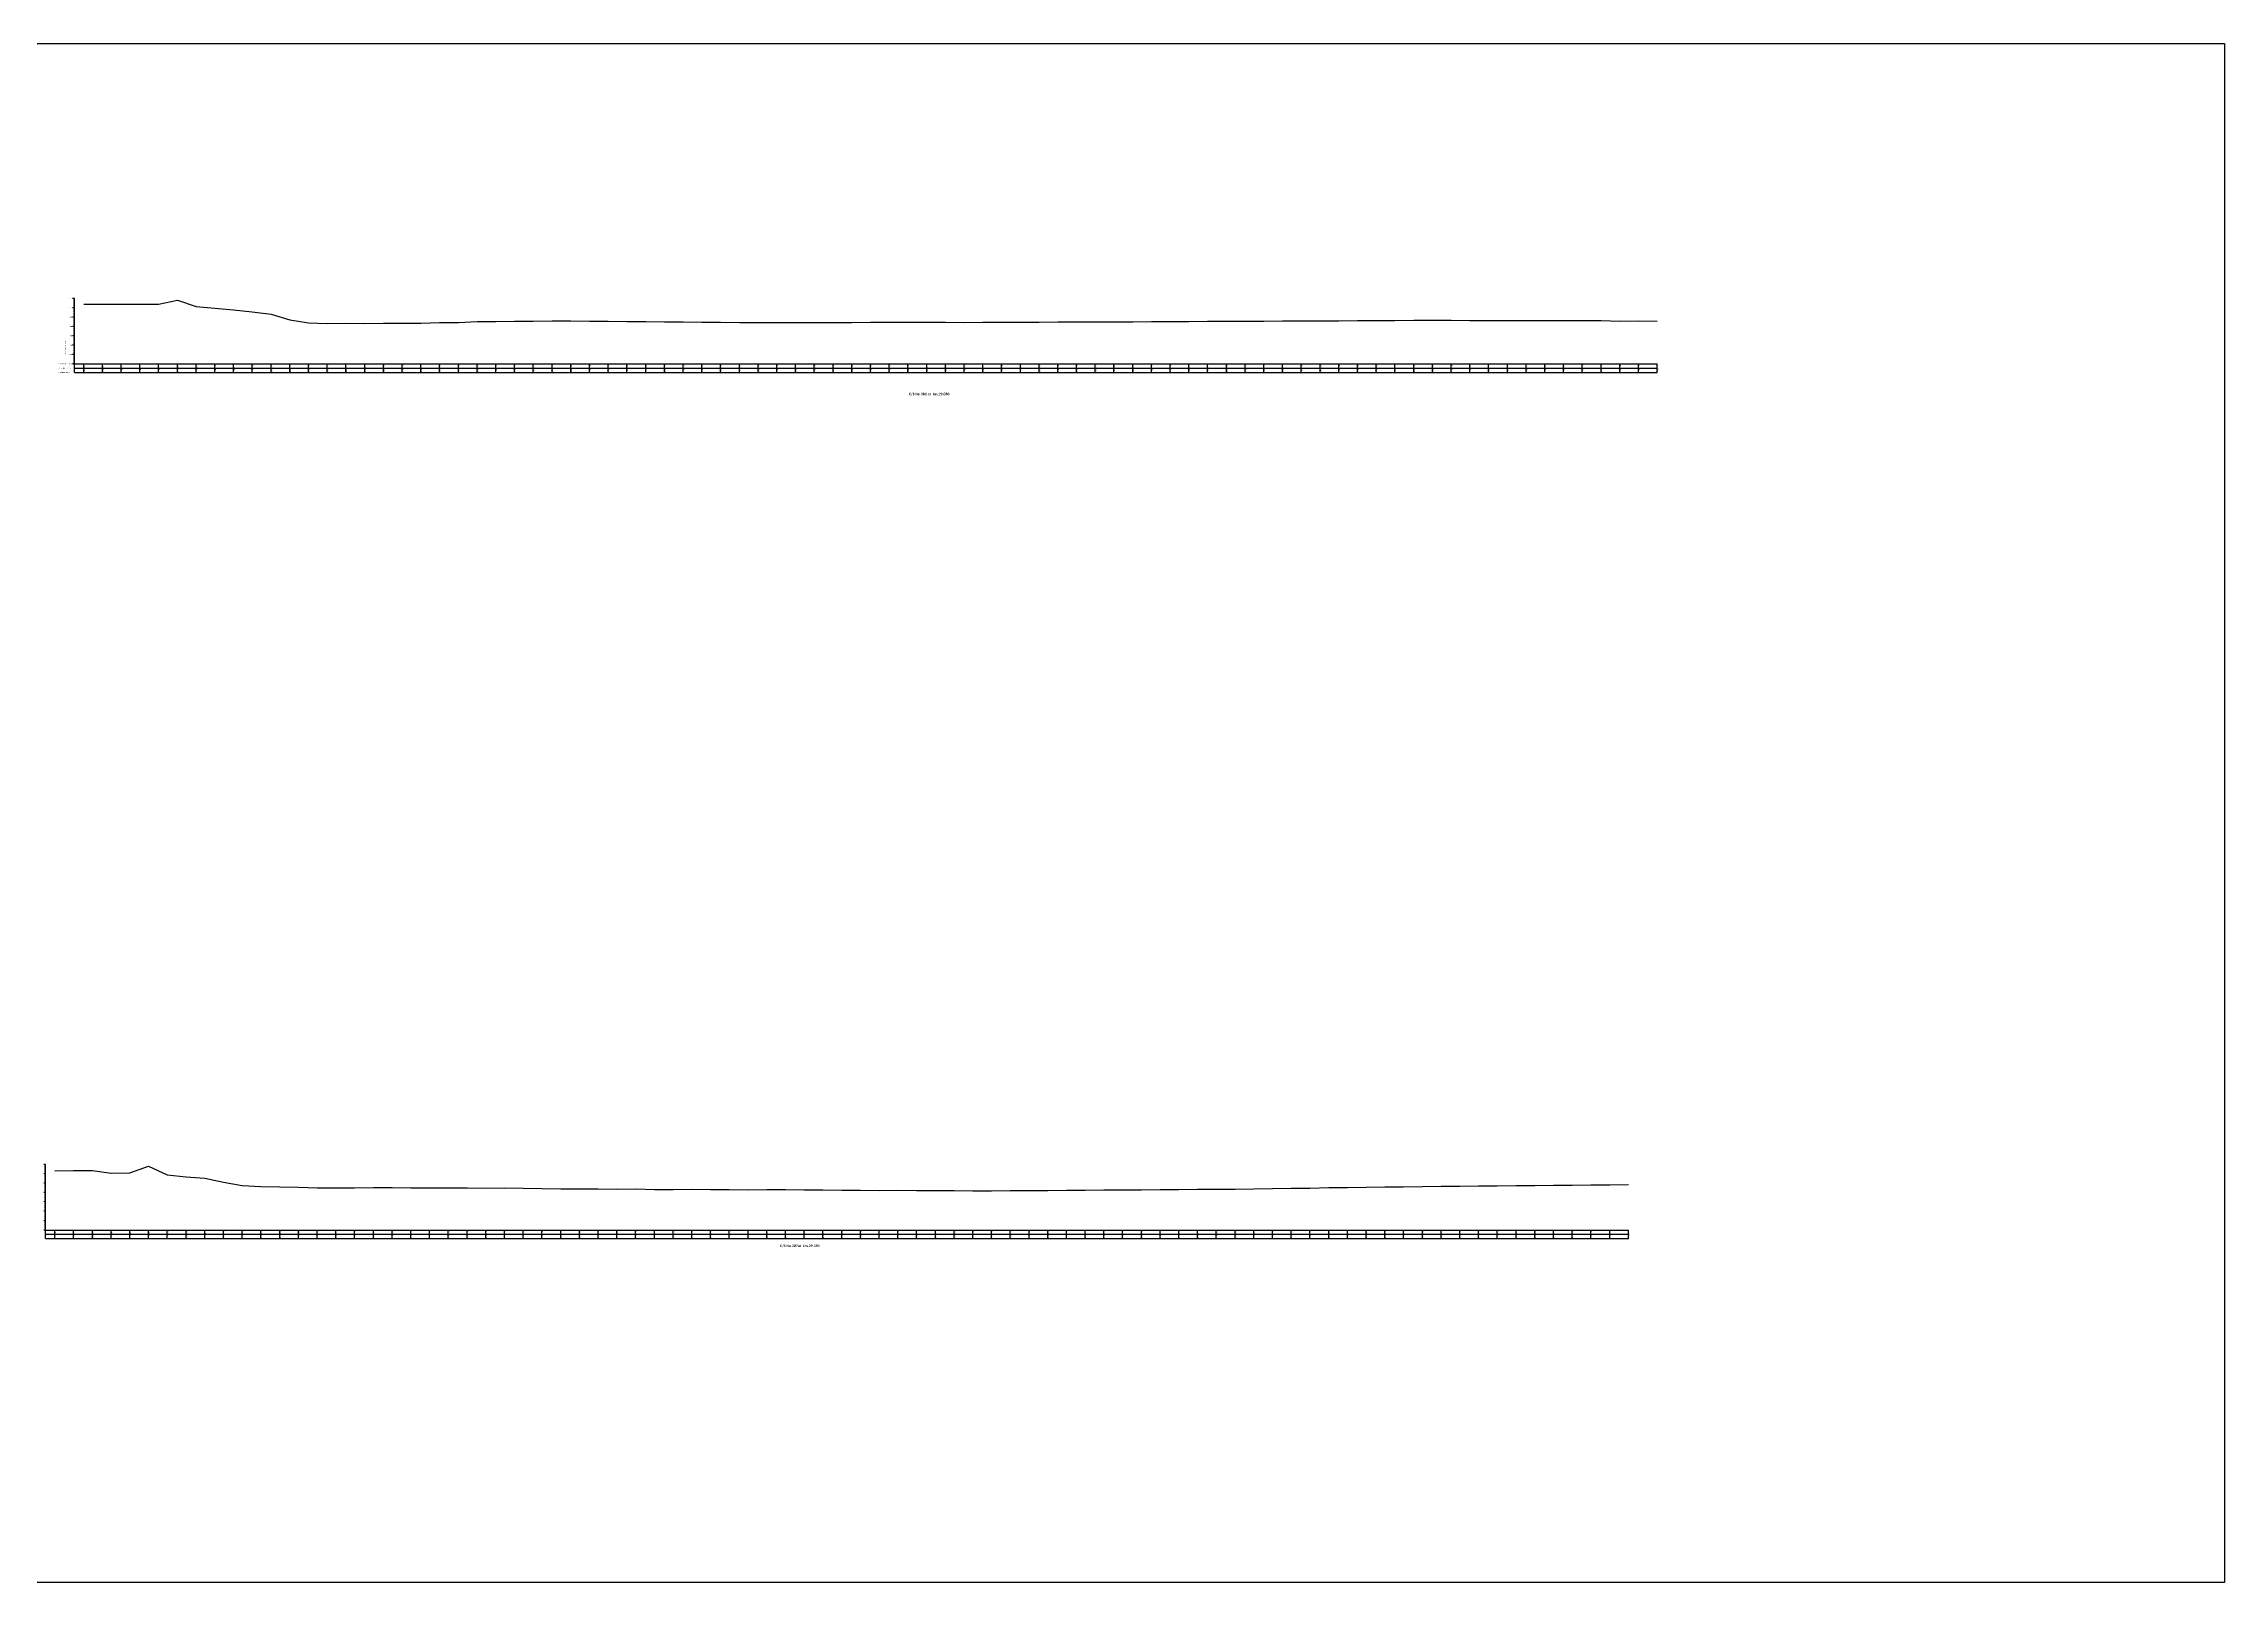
# Model space of a CAD drawing. Header units: metres. Extents: x -148477 to 168932, y -55673 to -2736.
# Drawn here: x 50487 to 51651, y -25510 to -24688 of the extents above; entities that cross this region are included whole.
import ezdxf

# ---------------------------------------------------------------- set-up
doc = ezdxf.new("R2010")
doc.units = ezdxf.units.M
doc.styles.add('liza', font='times.ttf', dxfattribs={"height": 2})
doc.styles.get("Standard").update_dxf_attribs({"font": 'times.ttf'})

msp = doc.modelspace()

# ---------------------------------------------------------------- linework, layer by layer
at = {"color": 6, "linetype": 'Continuous', "lineweight": -3, "ltscale": 0.5}
for p, q in [((50503.3374, -24824.5667), (50502.3374, -24824.5667)), ((50503.3374, -24829.5667), (50502.3374, -24829.5667)), ((50503.3374, -24825.5667), (50502.8374, -24825.5667)), ((50503.3374, -24826.5667), (50502.8374, -24826.5667)), ((50503.3374, -24827.5667), (50502.8374, -24827.5667)), ((50503.3374, -24828.5667), (50502.8374, -24828.5667)), ((50503.3374, -24830.5667), (50502.8374, -24830.5667)), ((50503.3374, -24831.5667), (50502.8374, -24831.5667)), ((50503.3374, -24864.0667), (50503.3374, -24824.5667)), ((50503.3374, -24834.5667), (50502.3374, -24834.5667)), ((50503.3374, -24839.5667), (50502.3374, -24839.5667)), ((50503.3374, -24832.5667), (50502.8374, -24832.5667)), ((50503.3374, -24833.5667), (50502.8374, -24833.5667)), ((50503.3374, -24835.5667), (50502.8374, -24835.5667)), ((50503.3374, -24836.5667), (50502.8374, -24836.5667)), ((50503.3374, -24837.5667), (50502.8374, -24837.5667)), ((50503.3374, -24838.5667), (50502.8374, -24838.5667)), ((50503.3374, -24840.5667), (50502.8374, -24840.5667)), ((50503.3374, -24841.5667), (50502.8374, -24841.5667)), ((50503.3374, -24842.5667), (50502.8374, -24842.5667)), ((50503.3374, -24843.5667), (50502.8374, -24843.5667)), ((50503.3374, -24844.5667), (50502.3374, -24844.5667)), ((50503.3374, -24849.5667), (50502.3374, -24849.5667)), ((50503.3374, -24854.5667), (50502.3374, -24854.5667)), ((50503.3374, -24845.5667), (50502.8374, -24845.5667)), ((50503.3374, -24846.5667), (50502.8374, -24846.5667)), ((50503.3374, -24847.5667), (50502.8374, -24847.5667)), ((50503.3374, -24848.5667), (50502.8374, -24848.5667)), ((50503.3374, -24850.5667), (50502.8374, -24850.5667)), ((50503.3374, -24851.5667), (50502.8374, -24851.5667)), ((50503.3374, -24852.5667), (50502.8374, -24852.5667)), ((50503.3374, -24853.5667), (50502.8374, -24853.5667)), ((50503.3374, -24859.5667), (50502.3374, -24859.5667)), ((50503.3374, -24855.5667), (50502.8374, -24855.5667)), ((50503.3374, -24856.5667), (50502.8374, -24856.5667)), ((50503.3374, -24857.5667), (50502.8374, -24857.5667)), ((50503.3374, -24858.5667), (50502.8374, -24858.5667)), ((50503.3374, -24859.5667), (51348.3374, -24859.5667)), ((50503.3374, -24861.8167), (51348.3374, -24861.8167)), ((50503.3374, -24864.0667), (51348.3374, -24864.0667)), ((50508.3374, -24864.0667), (50508.3374, -24859.5667)), ((50518.3374, -24864.0667), (50518.3374, -24859.5667)), ((50528.3374, -24864.0667), (50528.3374, -24859.5667)), ((50538.3374, -24864.0667), (50538.3374, -24859.5667)), ((50548.3374, -24864.0667), (50548.3374, -24859.5667)), ((50558.3374, -24864.0667), (50558.3374, -24859.5667)), ((50568.3374, -24864.0667), (50568.3374, -24859.5667)), ((50578.3374, -24864.0667), (50578.3374, -24859.5667)), ((50588.3374, -24864.0667), (50588.3374, -24859.5667)), ((50598.3374, -24864.0667), (50598.3374, -24859.5667)), ((50608.3374, -24864.0667), (50608.3374, -24859.5667)), ((50618.3374, -24864.0667), (50618.3374, -24859.5667)), ((50628.3374, -24864.0667), (50628.3374, -24859.5667)), ((50638.3374, -24864.0667), (50638.3374, -24859.5667)), ((50648.3374, -24864.0667), (50648.3374, -24859.5667)), ((50658.3374, -24864.0667), (50658.3374, -24859.5667)), ((50668.3374, -24864.0667), (50668.3374, -24859.5667)), ((50678.3374, -24864.0667), (50678.3374, -24859.5667)), ((50688.3374, -24864.0667), (50688.3374, -24859.5667)), ((50698.3374, -24864.0667), (50698.3374, -24859.5667)), ((50708.3374, -24864.0667), (50708.3374, -24859.5667)), ((50718.3374, -24864.0667), (50718.3374, -24859.5667)), ((50728.3374, -24864.0667), (50728.3374, -24859.5667)), ((50738.3374, -24864.0667), (50738.3374, -24859.5667)), ((50748.3374, -24864.0667), (50748.3374, -24859.5667)), ((50758.3374, -24864.0667), (50758.3374, -24859.5667)), ((50768.3374, -24864.0667), (50768.3374, -24859.5667)), ((50778.3374, -24864.0667), (50778.3374, -24859.5667)), ((50788.3374, -24864.0667), (50788.3374, -24859.5667)), ((50798.3374, -24864.0667), (50798.3374, -24859.5667)), ((50808.3374, -24864.0667), (50808.3374, -24859.5667)), ((50818.3374, -24864.0667), (50818.3374, -24859.5667)), ((50828.3374, -24864.0667), (50828.3374, -24859.5667)), ((50838.3374, -24864.0667), (50838.3374, -24859.5667)), ((50848.3374, -24864.0667), (50848.3374, -24859.5667)), ((50858.3374, -24864.0667), (50858.3374, -24859.5667)), ((50868.3374, -24864.0667), (50868.3374, -24859.5667)), ((50878.3374, -24864.0667), (50878.3374, -24859.5667)), ((50888.3374, -24864.0667), (50888.3374, -24859.5667)), ((50898.3374, -24864.0667), (50898.3374, -24859.5667)), ((50908.3374, -24864.0667), (50908.3374, -24859.5667)), ((50918.3374, -24864.0667), (50918.3374, -24859.5667)), ((50928.3374, -24864.0667), (50928.3374, -24859.5667)), ((50938.3374, -24864.0667), (50938.3374, -24859.5667)), ((50948.3374, -24864.0667), (50948.3374, -24859.5667)), ((50958.3374, -24864.0667), (50958.3374, -24859.5667)), ((50968.3374, -24864.0667), (50968.3374, -24859.5667)), ((50978.3374, -24864.0667), (50978.3374, -24859.5667)), ((50988.3374, -24864.0667), (50988.3374, -24859.5667)), ((50998.3374, -24864.0667), (50998.3374, -24859.5667)), ((51008.3374, -24864.0667), (51008.3374, -24859.5667)), ((51018.3374, -24864.0667), (51018.3374, -24859.5667)), ((51028.3374, -24864.0667), (51028.3374, -24859.5667)), ((51038.3374, -24864.0667), (51038.3374, -24859.5667)), ((51048.3374, -24864.0667), (51048.3374, -24859.5667)), ((51058.3374, -24864.0667), (51058.3374, -24859.5667)), ((51068.3374, -24864.0667), (51068.3374, -24859.5667)), ((51078.3374, -24864.0667), (51078.3374, -24859.5667)), ((51088.3374, -24864.0667), (51088.3374, -24859.5667)), ((51098.3374, -24864.0667), (51098.3374, -24859.5667)), ((51108.3374, -24864.0667), (51108.3374, -24859.5667)), ((51118.3374, -24864.0667), (51118.3374, -24859.5667)), ((51128.3374, -24864.0667), (51128.3374, -24859.5667)), ((51138.3374, -24864.0667), (51138.3374, -24859.5667)), ((51148.3374, -24864.0667), (51148.3374, -24859.5667)), ((51158.3374, -24864.0667), (51158.3374, -24859.5667)), ((51168.3374, -24864.0667), (51168.3374, -24859.5667)), ((51178.3374, -24864.0667), (51178.3374, -24859.5667)), ((51188.3374, -24864.0667), (51188.3374, -24859.5667)), ((51198.3374, -24864.0667), (51198.3374, -24859.5667)), ((51208.3374, -24864.0667), (51208.3374, -24859.5667)), ((51218.3374, -24864.0667), (51218.3374, -24859.5667)), ((51228.3374, -24864.0667), (51228.3374, -24859.5667)), ((51238.3374, -24864.0667), (51238.3374, -24859.5667)), ((51248.3374, -24864.0667), (51248.3374, -24859.5667)), ((51258.3374, -24864.0667), (51258.3374, -24859.5667)), ((51268.3374, -24864.0667), (51268.3374, -24859.5667)), ((51278.3374, -24864.0667), (51278.3374, -24859.5667)), ((51288.3374, -24864.0667), (51288.3374, -24859.5667)), ((51298.3374, -24864.0667), (51298.3374, -24859.5667)), ((51308.3374, -24864.0667), (51308.3374, -24859.5667)), ((51318.3374, -24864.0667), (51318.3374, -24859.5667)), ((51328.3374, -24864.0667), (51328.3374, -24859.5667)), ((51338.3374, -24864.0667), (51338.3374, -24859.5667)), ((51348.3374, -24864.0667), (51348.3374, -24859.5667)), ((50487.9641, -25287.1558), (50486.9641, -25287.1558)), ((50487.9641, -25292.1558), (50486.9641, -25292.1558)), ((50487.9641, -25297.1558), (50486.9641, -25297.1558)), ((50487.9641, -25288.1558), (50487.4641, -25288.1558)), ((50487.9641, -25289.1558), (50487.4641, -25289.1558)), ((50487.9641, -25290.1558), (50487.4641, -25290.1558)), ((50487.9641, -25291.1558), (50487.4641, -25291.1558)), ((50487.9641, -25293.1558), (50487.4641, -25293.1558)), ((50487.9641, -25294.1558), (50487.4641, -25294.1558)), ((50487.9641, -25295.1558), (50487.4641, -25295.1558)), ((50487.9641, -25296.1558), (50487.4641, -25296.1558)), ((50487.9641, -25326.6558), (50487.9641, -25287.1558)), ((50487.9641, -25302.1558), (50486.9641, -25302.1558)), ((50487.9641, -25307.1558), (50486.9641, -25307.1558)), ((50487.9641, -25298.1558), (50487.4641, -25298.1558)), ((50487.9641, -25299.1558), (50487.4641, -25299.1558)), ((50487.9641, -25300.1558), (50487.4641, -25300.1558)), ((50487.9641, -25301.1558), (50487.4641, -25301.1558)), ((50487.9641, -25303.1558), (50487.4641, -25303.1558)), ((50487.9641, -25304.1558), (50487.4641, -25304.1558)), ((50487.9641, -25305.1558), (50487.4641, -25305.1558)), ((50487.9641, -25306.1558), (50487.4641, -25306.1558)), ((50487.9641, -25308.1558), (50487.4641, -25308.1558)), ((50487.9641, -25309.1558), (50487.4641, -25309.1558)), ((50487.9641, -25312.1558), (50486.9641, -25312.1558)), ((50487.9641, -25317.1558), (50486.9641, -25317.1558)), ((50487.9641, -25310.1558), (50487.4641, -25310.1558)), ((50487.9641, -25311.1558), (50487.4641, -25311.1558)), ((50487.9641, -25313.1558), (50487.4641, -25313.1558)), ((50487.9641, -25314.1558), (50487.4641, -25314.1558)), ((50487.9641, -25315.1558), (50487.4641, -25315.1558)), ((50487.9641, -25316.1558), (50487.4641, -25316.1558)), ((50487.9641, -25318.1558), (50487.4641, -25318.1558)), ((50487.9641, -25319.1558), (50487.4641, -25319.1558)), ((50487.9641, -25320.1558), (50487.4641, -25320.1558)), ((50487.9641, -25322.1558), (50486.9641, -25322.1558)), ((50487.9641, -25321.1558), (50487.4641, -25321.1558)), ((50487.9641, -25322.1558), (51332.9641, -25322.1558)), ((50487.9641, -25324.4058), (51332.9641, -25324.4058)), ((50487.9641, -25326.6558), (51332.9641, -25326.6558)), ((50492.9641, -25326.6558), (50492.9641, -25322.1558)), ((50502.9641, -25326.6558), (50502.9641, -25322.1558)), ((50512.9641, -25326.6558), (50512.9641, -25322.1558)), ((50522.9641, -25326.6558), (50522.9641, -25322.1558)), ((50532.9641, -25326.6558), (50532.9641, -25322.1558)), ((50542.9641, -25326.6558), (50542.9641, -25322.1558)), ((50552.9641, -25326.6558), (50552.9641, -25322.1558)), ((50562.9641, -25326.6558), (50562.9641, -25322.1558)), ((50572.9641, -25326.6558), (50572.9641, -25322.1558)), ((50582.9641, -25326.6558), (50582.9641, -25322.1558)), ((50592.9641, -25326.6558), (50592.9641, -25322.1558)), ((50602.9641, -25326.6558), (50602.9641, -25322.1558)), ((50612.9641, -25326.6558), (50612.9641, -25322.1558)), ((50622.9641, -25326.6558), (50622.9641, -25322.1558)), ((50632.9641, -25326.6558), (50632.9641, -25322.1558)), ((50642.9641, -25326.6558), (50642.9641, -25322.1558)), ((50652.9641, -25326.6558), (50652.9641, -25322.1558)), ((50662.9641, -25326.6558), (50662.9641, -25322.1558)), ((50672.9641, -25326.6558), (50672.9641, -25322.1558)), ((50682.9641, -25326.6558), (50682.9641, -25322.1558)), ((50692.9641, -25326.6558), (50692.9641, -25322.1558)), ((50702.9641, -25326.6558), (50702.9641, -25322.1558)), ((50712.9641, -25326.6558), (50712.9641, -25322.1558)), ((50722.9641, -25326.6558), (50722.9641, -25322.1558)), ((50732.9641, -25326.6558), (50732.9641, -25322.1558)), ((50742.9641, -25326.6558), (50742.9641, -25322.1558)), ((50752.9641, -25326.6558), (50752.9641, -25322.1558)), ((50762.9641, -25326.6558), (50762.9641, -25322.1558)), ((50772.9641, -25326.6558), (50772.9641, -25322.1558)), ((50782.9641, -25326.6558), (50782.9641, -25322.1558)), ((50792.9641, -25326.6558), (50792.9641, -25322.1558)), ((50802.9641, -25326.6558), (50802.9641, -25322.1558)), ((50812.9641, -25326.6558), (50812.9641, -25322.1558)), ((50822.9641, -25326.6558), (50822.9641, -25322.1558)), ((50832.9641, -25326.6558), (50832.9641, -25322.1558)), ((50842.9641, -25326.6558), (50842.9641, -25322.1558)), ((50852.9641, -25326.6558), (50852.9641, -25322.1558)), ((50862.9641, -25326.6558), (50862.9641, -25322.1558)), ((50872.9641, -25326.6558), (50872.9641, -25322.1558)), ((50882.9641, -25326.6558), (50882.9641, -25322.1558)), ((50892.9641, -25326.6558), (50892.9641, -25322.1558)), ((50902.9641, -25326.6558), (50902.9641, -25322.1558)), ((50912.9641, -25326.6558), (50912.9641, -25322.1558)), ((50922.9641, -25326.6558), (50922.9641, -25322.1558)), ((50932.9641, -25326.6558), (50932.9641, -25322.1558)), ((50942.9641, -25326.6558), (50942.9641, -25322.1558)), ((50952.9641, -25326.6558), (50952.9641, -25322.1558)), ((50962.9641, -25326.6558), (50962.9641, -25322.1558)), ((50972.9641, -25326.6558), (50972.9641, -25322.1558)), ((50982.9641, -25326.6558), (50982.9641, -25322.1558)), ((50992.9641, -25326.6558), (50992.9641, -25322.1558)), ((51002.9641, -25326.6558), (51002.9641, -25322.1558)), ((51012.9641, -25326.6558), (51012.9641, -25322.1558)), ((51022.9641, -25326.6558), (51022.9641, -25322.1558)), ((51032.9641, -25326.6558), (51032.9641, -25322.1558)), ((51042.9641, -25326.6558), (51042.9641, -25322.1558)), ((51052.9641, -25326.6558), (51052.9641, -25322.1558)), ((51062.9641, -25326.6558), (51062.9641, -25322.1558)), ((51072.9641, -25326.6558), (51072.9641, -25322.1558)), ((51082.9641, -25326.6558), (51082.9641, -25322.1558)), ((51092.9641, -25326.6558), (51092.9641, -25322.1558)), ((51102.9641, -25326.6558), (51102.9641, -25322.1558)), ((51112.9641, -25326.6558), (51112.9641, -25322.1558)), ((51122.9641, -25326.6558), (51122.9641, -25322.1558)), ((51132.9641, -25326.6558), (51132.9641, -25322.1558)), ((51142.9641, -25326.6558), (51142.9641, -25322.1558)), ((51152.9641, -25326.6558), (51152.9641, -25322.1558)), ((51162.9641, -25326.6558), (51162.9641, -25322.1558)), ((51172.9641, -25326.6558), (51172.9641, -25322.1558)), ((51182.9641, -25326.6558), (51182.9641, -25322.1558)), ((51192.9641, -25326.6558), (51192.9641, -25322.1558)), ((51202.9641, -25326.6558), (51202.9641, -25322.1558)), ((51212.9641, -25326.6558), (51212.9641, -25322.1558)), ((51222.9641, -25326.6558), (51222.9641, -25322.1558)), ((51232.9641, -25326.6558), (51232.9641, -25322.1558)), ((51242.9641, -25326.6558), (51242.9641, -25322.1558)), ((51252.9641, -25326.6558), (51252.9641, -25322.1558)), ((51262.9641, -25326.6558), (51262.9641, -25322.1558)), ((51272.9641, -25326.6558), (51272.9641, -25322.1558)), ((51282.9641, -25326.6558), (51282.9641, -25322.1558)), ((51292.9641, -25326.6558), (51292.9641, -25322.1558)), ((51302.9641, -25326.6558), (51302.9641, -25322.1558)), ((51312.9641, -25326.6558), (51312.9641, -25322.1558)), ((51322.9641, -25326.6558), (51322.9641, -25322.1558)), ((51332.9641, -25326.6558), (51332.9641, -25322.1558))]:
    msp.add_line(p, q, dxfattribs=at)
msp.add_lwpolyline([(50329.6459, -24688.4479), (51651.109, -24688.4479), (51651.109, -25510.3678), (50329.6459, -25510.3678)], close=True, dxfattribs=at)
for points in [[(50508.3374, -24827.6667), (50518.3374, -24827.5867), (50528.3374, -24827.6067), (50538.3374, -24827.6667), (50548.3374, -24827.6067), (50558.3374, -24825.5467), (50568.3374, -24828.8467), (50578.3374, -24829.7067), (50588.3374, -24830.6767), (50598.3374, -24831.6567), (50608.3374, -24833.0467), (50618.3374, -24836.0367), (50628.3374, -24837.5667), (50638.3374, -24837.8767), (50648.3374, -24837.8367), (50658.3374, -24838.0367), (50668.3374, -24837.8067), (50678.3374, -24837.7667), (50688.3374, -24837.7267), (50698.3374, -24837.3467), (50708.3374, -24837.4167), (50718.3374, -24836.8567), (50728.3374, -24836.8067), (50738.3374, -24836.6267), (50748.3374, -24836.7267), (50758.3374, -24836.4767), (50768.3374, -24836.5067), (50778.3374, -24836.6567), (50788.3374, -24836.7567), (50798.3374, -24836.8067), (50808.3374, -24836.9267), (50818.3374, -24836.9867), (50828.3374, -24837.1067), (50838.3374, -24837.2867), (50848.3374, -24837.1867), (50858.3374, -24837.3667), (50868.3374, -24837.4067), (50878.3374, -24837.4567), (50888.3374, -24837.4767), (50898.3374, -24837.4467), (50908.3374, -24837.3967), (50918.3374, -24837.3667), (50928.3374, -24837.3267), (50938.3374, -24837.3167), (50948.3374, -24837.2567), (50958.3374, -24837.2867), (50968.3374, -24837.3067), (50978.3374, -24837.3367), (50988.3374, -24837.2767), (50998.3374, -24837.2067), (51008.3374, -24837.1867), (51018.3374, -24837.2367), (51028.3374, -24837.1267), (51038.3374, -24837.0167), (51048.3374, -24837.0767), (51058.3374, -24836.9867), (51068.3374, -24836.9867), (51078.3374, -24836.9067), (51088.3374, -24836.8167), (51098.3374, -24836.7967), (51108.3374, -24836.7367), (51118.3374, -24836.6567), (51128.3374, -24836.6667), (51138.3374, -24836.6967), (51148.3374, -24836.4767), (51158.3374, -24836.4667), (51168.3374, -24836.4867), (51178.3374, -24836.4467), (51188.3374, -24836.3267), (51198.3374, -24836.3867), (51208.3374, -24836.3167), (51218.3374, -24836.2167), (51228.3374, -24836.2367), (51238.3374, -24836.2267), (51248.3374, -24836.3167), (51258.3374, -24836.2867), (51268.3374, -24836.2667), (51278.3374, -24836.2767), (51288.3374, -24836.3967), (51298.3374, -24836.4267), (51308.3374, -24836.3867), (51318.3374, -24836.4367), (51328.3374, -24836.6267), (51338.3374, -24836.6167), (51348.3374, -24836.7167)], [(50492.9641, -25290.4558), (50502.9641, -25290.4458), (50512.9641, -25290.4358), (50522.9641, -25291.7158), (50532.9641, -25291.6158), (50542.9641, -25288.0758), (50552.9641, -25292.6158), (50562.9641, -25293.7358), (50572.9641, -25294.4858), (50582.9641, -25296.6558), (50592.9641, -25298.3858), (50602.9641, -25298.8558), (50612.9641, -25299.0758), (50622.9641, -25299.2758), (50632.9641, -25299.6258), (50642.9641, -25299.6758), (50652.9641, -25299.5458), (50662.9641, -25299.4258), (50672.9641, -25299.4058), (50682.9641, -25299.6258), (50692.9641, -25299.5458), (50702.9641, -25299.5858), (50712.9641, -25299.5858), (50722.9641, -25299.8558), (50732.9641, -25299.5858), (50742.9641, -25299.8558), (50752.9641, -25299.9958), (50762.9641, -25300.0958), (50772.9641, -25300.1158), (50782.9641, -25300.1458), (50792.9641, -25300.2558), (50802.9641, -25300.1958), (50812.9641, -25300.4558), (50822.9641, -25300.4358), (50832.9641, -25300.4158), (50842.9641, -25300.4258), (50852.9641, -25300.5058), (50862.9641, -25300.6558), (50872.9641, -25300.5258), (50882.9641, -25300.5358), (50892.9641, -25300.7558), (50902.9641, -25300.6658), (50912.9641, -25300.9158), (50922.9641, -25300.9358), (50932.9641, -25300.9958), (50942.9641, -25300.9458), (50952.9641, -25301.0058), (50962.9641, -25301.0658), (50972.9641, -25301.0758), (50982.9641, -25301.1458), (50992.9641, -25301.1358), (51002.9641, -25301.1058), (51012.9641, -25301.0958), (51022.9641, -25301.0558), (51032.9641, -25300.8558), (51042.9641, -25300.7958), (51052.9641, -25300.6858), (51062.9641, -25300.6558), (51072.9641, -25300.6158), (51082.9641, -25300.4958), (51092.9641, -25300.4458), (51102.9641, -25300.3758), (51112.9641, -25300.2858), (51122.9641, -25300.2558), (51132.9641, -25300.0858), (51142.9641, -25299.9058), (51152.9641, -25299.8558), (51162.9641, -25299.7158), (51172.9641, -25299.4958), (51182.9641, -25299.3958), (51192.9641, -25299.2558), (51202.9641, -25299.1158), (51212.9641, -25299.0358), (51222.9641, -25298.8558), (51232.9641, -25298.7858), (51242.9641, -25298.7558), (51252.9641, -25298.6258), (51262.9641, -25298.4858), (51272.9641, -25298.3958), (51282.9641, -25298.3458), (51292.9641, -25298.2058), (51302.9641, -25298.1058), (51312.9641, -25298.0458), (51322.9641, -25297.9758), (51332.9641, -25297.8958)]]:
    msp.add_lwpolyline(points, dxfattribs=at)

# ---------------------------------------------------------------- texts
at = {"color": 6, "linetype": 'Continuous', "lineweight": -3, "ltscale": 0.5, "char_height": 0.5, "attachment_point": 1, "style": 'liza'}
for s, insert, width in [('0.00', (50500.3374, -24829.3167), 2), ('5.00', (50500.3374, -24824.3167), 2), ('-5.00', (50500.3374, -24834.3167), 2), ('-10.00', (50500.3374, -24839.3167), 2), ('-15.00', (50500.3374, -24844.3167), 2), ('-20.00', (50500.3374, -24849.3167), 2), ('-25.00', (50500.3374, -24854.3167), 2), ('DATUM AT -30.00 (m)', (50494.8374, -24859.3167), 7.5), ('EXISTING R.L. (m)', (50494.8374, -24861.5667), 7.5), ('DISTANCE IN (m)', (50494.8374, -24863.8167), 7.5)]:
    msp.add_mtext(s, dxfattribs=dict(at, insert=insert, width=width))
at = {"color": 6, "linetype": 'Continuous', "lineweight": -3, "ltscale": 0.5, "char_height": 0.5, "attachment_point": 1, "rotation": 90, "style": 'liza'}
for s, insert, width in [('ELEVATION (m PWD)', (50498.3374, -24854.5667), 10), ('1.90', (50508.4374, -24861.7167), 2.15), ('0.00', (50508.4374, -24863.9667), 2.15), ('1.98', (50518.4374, -24861.7167), 2.15), ('10.00', (50518.4374, -24863.9667), 2.15), ('20.00', (50528.4374, -24863.9667), 2.15), ('1.96', (50528.4374, -24861.7167), 2.15), ('1.90', (50538.4374, -24861.7167), 2.15), ('30.00', (50538.4374, -24863.9667), 2.15), ('40.00', (50548.4374, -24863.9667), 2.15), ('1.96', (50548.4374, -24861.7167), 2.15), ('4.02', (50558.4374, -24861.7167), 2.15), ('50.00', (50558.4374, -24863.9667), 2.15), ('0.72', (50568.4374, -24861.7167), 2.15), ('60.00', (50568.4374, -24863.9667), 2.15), ('-0.14', (50578.4374, -24861.7167), 2.15), ('70.00', (50578.4374, -24863.9667), 2.15), ('80.00', (50588.4374, -24863.9667), 2.15), ('-1.11', (50588.4374, -24861.7167), 2.15), ('-2.09', (50598.4374, -24861.7167), 2.15), ('90.00', (50598.4374, -24863.9667), 2.15), ('-3.48', (50608.4374, -24861.7167), 2.15), ('100.00', (50608.4374, -24863.9667), 2.15), ('110.00', (50618.4374, -24863.9667), 2.15), ('-6.47', (50618.4374, -24861.7167), 2.15), ('-8.00', (50628.4374, -24861.7167), 2.15), ('120.00', (50628.4374, -24863.9667), 2.15), ('-8.31', (50638.4374, -24861.7167), 2.15), ('130.00', (50638.4374, -24863.9667), 2.15), ('-8.27', (50648.4374, -24861.7167), 2.15), ('140.00', (50648.4374, -24863.9667), 2.15), ('-8.47', (50658.4374, -24861.7167), 2.15), ('150.00', (50658.4374, -24863.9667), 2.15), ('-8.24', (50668.4374, -24861.7167), 2.15), ('160.00', (50668.4374, -24863.9667), 2.15), ('-8.20', (50678.4374, -24861.7167), 2.15), ('170.00', (50678.4374, -24863.9667), 2.15), ('-8.16', (50688.4374, -24861.7167), 2.15), ('180.00', (50688.4374, -24863.9667), 2.15), ('-7.78', (50698.4374, -24861.7167), 2.15), ('190.00', (50698.4374, -24863.9667), 2.15), ('-7.85', (50708.4374, -24861.7167), 2.15), ('200.00', (50708.4374, -24863.9667), 2.15), ('210.00', (50718.4374, -24863.9667), 2.15), ('-7.29', (50718.4374, -24861.7167), 2.15), ('220.00', (50728.4374, -24863.9667), 2.15), ('-7.24', (50728.4374, -24861.7167), 2.15), ('-7.06', (50738.4374, -24861.7167), 2.15), ('230.00', (50738.4374, -24863.9667), 2.15), ('240.00', (50748.4374, -24863.9667), 2.15), ('-7.16', (50748.4374, -24861.7167), 2.15), ('250.00', (50758.4374, -24863.9667), 2.15), ('-6.91', (50758.4374, -24861.7167), 2.15), ('260.00', (50768.4374, -24863.9667), 2.15), ('-6.94', (50768.4374, -24861.7167), 2.15), ('-7.09', (50778.4374, -24861.7167), 2.15), ('270.00', (50778.4374, -24863.9667), 2.15), ('280.00', (50788.4374, -24863.9667), 2.15), ('-7.19', (50788.4374, -24861.7167), 2.15), ('290.00', (50798.4374, -24863.9667), 2.15), ('-7.24', (50798.4374, -24861.7167), 2.15), ('300.00', (50808.4374, -24863.9667), 2.15), ('-7.36', (50808.4374, -24861.7167), 2.15), ('310.00', (50818.4374, -24863.9667), 2.15), ('-7.42', (50818.4374, -24861.7167), 2.15), ('320.00', (50828.4374, -24863.9667), 2.15), ('-7.54', (50828.4374, -24861.7167), 2.15), ('330.00', (50838.4374, -24863.9667), 2.15), ('-7.72', (50838.4374, -24861.7167), 2.15), ('340.00', (50848.4374, -24863.9667), 2.15), ('-7.62', (50848.4374, -24861.7167), 2.15), ('-7.80', (50858.4374, -24861.7167), 2.15), ('350.00', (50858.4374, -24863.9667), 2.15), ('-7.84', (50868.4374, -24861.7167), 2.15), ('360.00', (50868.4374, -24863.9667), 2.15), ('-7.89', (50878.4374, -24861.7167), 2.15), ('370.00', (50878.4374, -24863.9667), 2.15), ('380.00', (50888.4374, -24863.9667), 2.15), ('-7.91', (50888.4374, -24861.7167), 2.15), ('-7.88', (50898.4374, -24861.7167), 2.15), ('390.00', (50898.4374, -24863.9667), 2.15), ('-7.83', (50908.4374, -24861.7167), 2.15), ('400.00', (50908.4374, -24863.9667), 2.15), ('-7.80', (50918.4374, -24861.7167), 2.15), ('410.00', (50918.4374, -24863.9667), 2.15), ('420.00', (50928.4374, -24863.9667), 2.15), ('-7.76', (50928.4374, -24861.7167), 2.15), ('430.00', (50938.4374, -24863.9667), 2.15), ('-7.75', (50938.4374, -24861.7167), 2.15), ('440.00', (50948.4374, -24863.9667), 2.15), ('-7.69', (50948.4374, -24861.7167), 2.15), ('450.00', (50958.4374, -24863.9667), 2.15), ('-7.72', (50958.4374, -24861.7167), 2.15), ('460.00', (50968.4374, -24863.9667), 2.15), ('-7.74', (50968.4374, -24861.7167), 2.15), ('470.00', (50978.4374, -24863.9667), 2.15), ('-7.77', (50978.4374, -24861.7167), 2.15), ('480.00', (50988.4374, -24863.9667), 2.15), ('-7.71', (50988.4374, -24861.7167), 2.15), ('490.00', (50998.4374, -24863.9667), 2.15), ('-7.64', (50998.4374, -24861.7167), 2.15), ('500.00', (51008.4374, -24863.9667), 2.15), ('-7.62', (51008.4374, -24861.7167), 2.15), ('510.00', (51018.4374, -24863.9667), 2.15), ('-7.67', (51018.4374, -24861.7167), 2.15), ('520.00', (51028.4374, -24863.9667), 2.15), ('-7.56', (51028.4374, -24861.7167), 2.15), ('530.00', (51038.4374, -24863.9667), 2.15), ('-7.45', (51038.4374, -24861.7167), 2.15), ('540.00', (51048.4374, -24863.9667), 2.15), ('-7.51', (51048.4374, -24861.7167), 2.15), ('550.00', (51058.4374, -24863.9667), 2.15), ('-7.42', (51058.4374, -24861.7167), 2.15), ('560.00', (51068.4374, -24863.9667), 2.15), ('-7.42', (51068.4374, -24861.7167), 2.15), ('570.00', (51078.4374, -24863.9667), 2.15), ('-7.34', (51078.4374, -24861.7167), 2.15), ('580.00', (51088.4374, -24863.9667), 2.15), ('-7.25', (51088.4374, -24861.7167), 2.15), ('590.00', (51098.4374, -24863.9667), 2.15), ('-7.23', (51098.4374, -24861.7167), 2.15), ('600.00', (51108.4374, -24863.9667), 2.15), ('-7.17', (51108.4374, -24861.7167), 2.15), ('-7.09', (51118.4374, -24861.7167), 2.15), ('610.00', (51118.4374, -24863.9667), 2.15), ('-7.10', (51128.4374, -24861.7167), 2.15), ('620.00', (51128.4374, -24863.9667), 2.15), ('630.00', (51138.4374, -24863.9667), 2.15), ('-7.13', (51138.4374, -24861.7167), 2.15), ('640.00', (51148.4374, -24863.9667), 2.15), ('-6.91', (51148.4374, -24861.7167), 2.15), ('-6.90', (51158.4374, -24861.7167), 2.15), ('650.00', (51158.4374, -24863.9667), 2.15), ('660.00', (51168.4374, -24863.9667), 2.15), ('-6.92', (51168.4374, -24861.7167), 2.15), ('-6.88', (51178.4374, -24861.7167), 2.15), ('670.00', (51178.4374, -24863.9667), 2.15), ('680.00', (51188.4374, -24863.9667), 2.15), ('-6.76', (51188.4374, -24861.7167), 2.15), ('-6.82', (51198.4374, -24861.7167), 2.15), ('690.00', (51198.4374, -24863.9667), 2.15), ('700.00', (51208.4374, -24863.9667), 2.15), ('-6.75', (51208.4374, -24861.7167), 2.15), ('710.00', (51218.4374, -24863.9667), 2.15), ('-6.65', (51218.4374, -24861.7167), 2.15), ('720.00', (51228.4374, -24863.9667), 2.15), ('-6.67', (51228.4374, -24861.7167), 2.15), ('730.00', (51238.4374, -24863.9667), 2.15), ('-6.66', (51238.4374, -24861.7167), 2.15), ('740.00', (51248.4374, -24863.9667), 2.15), ('-6.75', (51248.4374, -24861.7167), 2.15), ('750.00', (51258.4374, -24863.9667), 2.15), ('-6.72', (51258.4374, -24861.7167), 2.15), ('-6.70', (51268.4374, -24861.7167), 2.15), ('760.00', (51268.4374, -24863.9667), 2.15), ('770.00', (51278.4374, -24863.9667), 2.15), ('-6.71', (51278.4374, -24861.7167), 2.15), ('-6.83', (51288.4374, -24861.7167), 2.15), ('780.00', (51288.4374, -24863.9667), 2.15), ('-6.86', (51298.4374, -24861.7167), 2.15), ('790.00', (51298.4374, -24863.9667), 2.15), ('-6.82', (51308.4374, -24861.7167), 2.15), ('800.00', (51308.4374, -24863.9667), 2.15), ('-6.87', (51318.4374, -24861.7167), 2.15), ('810.00', (51318.4374, -24863.9667), 2.15), ('-7.06', (51328.4374, -24861.7167), 2.15), ('820.00', (51328.4374, -24863.9667), 2.15), ('-7.05', (51338.4374, -24861.7167), 2.15), ('830.00', (51338.4374, -24863.9667), 2.15), ('840.00', (51348.4374, -24863.9667), 2.15), ('-7.15', (51348.4374, -24861.7167), 2.15), ('1.70', (50493.0641, -25324.3058), 2.15), ('0.00', (50493.0641, -25326.5558), 2.15), ('10.00', (50503.0641, -25326.5558), 2.15), ('1.71', (50503.0641, -25324.3058), 2.15), ('20.00', (50513.0641, -25326.5558), 2.15), ('1.72', (50513.0641, -25324.3058), 2.15), ('0.44', (50523.0641, -25324.3058), 2.15), ('30.00', (50523.0641, -25326.5558), 2.15), ('0.54', (50533.0641, -25324.3058), 2.15), ('40.00', (50533.0641, -25326.5558), 2.15), ('4.08', (50543.0641, -25324.3058), 2.15), ('50.00', (50543.0641, -25326.5558), 2.15), ('-0.46', (50553.0641, -25324.3058), 2.15), ('60.00', (50553.0641, -25326.5558), 2.15), ('-1.58', (50563.0641, -25324.3058), 2.15), ('70.00', (50563.0641, -25326.5558), 2.15), ('80.00', (50573.0641, -25326.5558), 2.15), ('-2.33', (50573.0641, -25324.3058), 2.15), ('-4.50', (50583.0641, -25324.3058), 2.15), ('90.00', (50583.0641, -25326.5558), 2.15), ('100.00', (50593.0641, -25326.5558), 2.15), ('-6.23', (50593.0641, -25324.3058), 2.15), ('-6.70', (50603.0641, -25324.3058), 2.15), ('110.00', (50603.0641, -25326.5558), 2.15), ('120.00', (50613.0641, -25326.5558), 2.15), ('-6.92', (50613.0641, -25324.3058), 2.15), ('130.00', (50623.0641, -25326.5558), 2.15), ('-7.12', (50623.0641, -25324.3058), 2.15), ('140.00', (50633.0641, -25326.5558), 2.15), ('-7.47', (50633.0641, -25324.3058), 2.15), ('150.00', (50643.0641, -25326.5558), 2.15), ('-7.52', (50643.0641, -25324.3058), 2.15), ('160.00', (50653.0641, -25326.5558), 2.15), ('-7.39', (50653.0641, -25324.3058), 2.15), ('170.00', (50663.0641, -25326.5558), 2.15), ('-7.27', (50663.0641, -25324.3058), 2.15), ('180.00', (50673.0641, -25326.5558), 2.15), ('-7.25', (50673.0641, -25324.3058), 2.15), ('190.00', (50683.0641, -25326.5558), 2.15), ('-7.47', (50683.0641, -25324.3058), 2.15), ('200.00', (50693.0641, -25326.5558), 2.15), ('-7.39', (50693.0641, -25324.3058), 2.15), ('210.00', (50703.0641, -25326.5558), 2.15), ('-7.43', (50703.0641, -25324.3058), 2.15), ('220.00', (50713.0641, -25326.5558), 2.15), ('-7.43', (50713.0641, -25324.3058), 2.15), ('-7.70', (50723.0641, -25324.3058), 2.15), ('230.00', (50723.0641, -25326.5558), 2.15), ('240.00', (50733.0641, -25326.5558), 2.15), ('-7.43', (50733.0641, -25324.3058), 2.15), ('-7.70', (50743.0641, -25324.3058), 2.15), ('250.00', (50743.0641, -25326.5558), 2.15), ('-7.84', (50753.0641, -25324.3058), 2.15), ('260.00', (50753.0641, -25326.5558), 2.15), ('270.00', (50763.0641, -25326.5558), 2.15), ('-7.94', (50763.0641, -25324.3058), 2.15), ('280.00', (50773.0641, -25326.5558), 2.15), ('-7.96', (50773.0641, -25324.3058), 2.15), ('290.00', (50783.0641, -25326.5558), 2.15), ('-7.99', (50783.0641, -25324.3058), 2.15), ('-8.10', (50793.0641, -25324.3058), 2.15), ('300.00', (50793.0641, -25326.5558), 2.15), ('-8.04', (50803.0641, -25324.3058), 2.15), ('310.00', (50803.0641, -25326.5558), 2.15), ('-8.30', (50813.0641, -25324.3058), 2.15), ('320.00', (50813.0641, -25326.5558), 2.15), ('-8.28', (50823.0641, -25324.3058), 2.15), ('330.00', (50823.0641, -25326.5558), 2.15), ('-8.26', (50833.0641, -25324.3058), 2.15), ('340.00', (50833.0641, -25326.5558), 2.15), ('-8.27', (50843.0641, -25324.3058), 2.15), ('350.00', (50843.0641, -25326.5558), 2.15), ('-8.35', (50853.0641, -25324.3058), 2.15), ('360.00', (50853.0641, -25326.5558), 2.15), ('-8.50', (50863.0641, -25324.3058), 2.15), ('370.00', (50863.0641, -25326.5558), 2.15), ('-8.37', (50873.0641, -25324.3058), 2.15), ('380.00', (50873.0641, -25326.5558), 2.15), ('-8.38', (50883.0641, -25324.3058), 2.15), ('390.00', (50883.0641, -25326.5558), 2.15), ('-8.60', (50893.0641, -25324.3058), 2.15), ('400.00', (50893.0641, -25326.5558), 2.15), ('-8.51', (50903.0641, -25324.3058), 2.15), ('410.00', (50903.0641, -25326.5558), 2.15), ('-8.76', (50913.0641, -25324.3058), 2.15), ('420.00', (50913.0641, -25326.5558), 2.15), ('-8.78', (50923.0641, -25324.3058), 2.15), ('430.00', (50923.0641, -25326.5558), 2.15), ('-8.84', (50933.0641, -25324.3058), 2.15), ('440.00', (50933.0641, -25326.5558), 2.15), ('-8.79', (50943.0641, -25324.3058), 2.15), ('450.00', (50943.0641, -25326.5558), 2.15), ('-8.85', (50953.0641, -25324.3058), 2.15), ('460.00', (50953.0641, -25326.5558), 2.15), ('-8.91', (50963.0641, -25324.3058), 2.15), ('470.00', (50963.0641, -25326.5558), 2.15), ('-8.92', (50973.0641, -25324.3058), 2.15), ('480.00', (50973.0641, -25326.5558), 2.15), ('-8.99', (50983.0641, -25324.3058), 2.15), ('490.00', (50983.0641, -25326.5558), 2.15), ('-8.98', (50993.0641, -25324.3058), 2.15), ('500.00', (50993.0641, -25326.5558), 2.15), ('-8.95', (51003.0641, -25324.3058), 2.15), ('510.00', (51003.0641, -25326.5558), 2.15), ('-8.94', (51013.0641, -25324.3058), 2.15), ('520.00', (51013.0641, -25326.5558), 2.15), ('-8.90', (51023.0641, -25324.3058), 2.15), ('530.00', (51023.0641, -25326.5558), 2.15), ('-8.70', (51033.0641, -25324.3058), 2.15), ('540.00', (51033.0641, -25326.5558), 2.15), ('-8.64', (51043.0641, -25324.3058), 2.15), ('550.00', (51043.0641, -25326.5558), 2.15), ('-8.53', (51053.0641, -25324.3058), 2.15), ('560.00', (51053.0641, -25326.5558), 2.15), ('-8.50', (51063.0641, -25324.3058), 2.15), ('570.00', (51063.0641, -25326.5558), 2.15), ('-8.46', (51073.0641, -25324.3058), 2.15), ('580.00', (51073.0641, -25326.5558), 2.15), ('-8.34', (51083.0641, -25324.3058), 2.15), ('590.00', (51083.0641, -25326.5558), 2.15), ('-8.29', (51093.0641, -25324.3058), 2.15), ('600.00', (51093.0641, -25326.5558), 2.15), ('-8.22', (51103.0641, -25324.3058), 2.15), ('610.00', (51103.0641, -25326.5558), 2.15), ('-8.13', (51113.0641, -25324.3058), 2.15), ('620.00', (51113.0641, -25326.5558), 2.15), ('-8.10', (51123.0641, -25324.3058), 2.15), ('630.00', (51123.0641, -25326.5558), 2.15), ('640.00', (51133.0641, -25326.5558), 2.15), ('-7.93', (51133.0641, -25324.3058), 2.15), ('650.00', (51143.0641, -25326.5558), 2.15), ('-7.75', (51143.0641, -25324.3058), 2.15), ('-7.70', (51153.0641, -25324.3058), 2.15), ('660.00', (51153.0641, -25326.5558), 2.15), ('670.00', (51163.0641, -25326.5558), 2.15), ('-7.56', (51163.0641, -25324.3058), 2.15), ('680.00', (51173.0641, -25326.5558), 2.15), ('-7.34', (51173.0641, -25324.3058), 2.15), ('690.00', (51183.0641, -25326.5558), 2.15), ('-7.24', (51183.0641, -25324.3058), 2.15), ('-7.10', (51193.0641, -25324.3058), 2.15), ('700.00', (51193.0641, -25326.5558), 2.15), ('710.00', (51203.0641, -25326.5558), 2.15), ('-6.96', (51203.0641, -25324.3058), 2.15), ('-6.88', (51213.0641, -25324.3058), 2.15), ('720.00', (51213.0641, -25326.5558), 2.15), ('-6.70', (51223.0641, -25324.3058), 2.15), ('730.00', (51223.0641, -25326.5558), 2.15), ('740.00', (51233.0641, -25326.5558), 2.15), ('-6.63', (51233.0641, -25324.3058), 2.15), ('-6.60', (51243.0641, -25324.3058), 2.15), ('750.00', (51243.0641, -25326.5558), 2.15), ('760.00', (51253.0641, -25326.5558), 2.15), ('-6.47', (51253.0641, -25324.3058), 2.15), ('770.00', (51263.0641, -25326.5558), 2.15), ('-6.33', (51263.0641, -25324.3058), 2.15), ('780.00', (51273.0641, -25326.5558), 2.15), ('-6.24', (51273.0641, -25324.3058), 2.15), ('790.00', (51283.0641, -25326.5558), 2.15), ('-6.19', (51283.0641, -25324.3058), 2.15), ('-6.05', (51293.0641, -25324.3058), 2.15), ('800.00', (51293.0641, -25326.5558), 2.15), ('810.00', (51303.0641, -25326.5558), 2.15), ('-5.95', (51303.0641, -25324.3058), 2.15), ('-5.89', (51313.0641, -25324.3058), 2.15), ('820.00', (51313.0641, -25326.5558), 2.15), ('-5.82', (51323.0641, -25324.3058), 2.15), ('830.00', (51323.0641, -25326.5558), 2.15), ('840.00', (51333.0641, -25326.5558), 2.15), ('-5.74', (51333.0641, -25324.3058), 2.15)]:
    msp.add_mtext(s, dxfattribs=dict(at, insert=insert, width=width))
at = {"color": 0, "linetype": 'ByBlock', "lineweight": 30, "char_height": 1.326841, "width": 81.781813, "attachment_point": 1}
for s, insert in [('{\\fCalibri|b1|i0|c0|p34;\\C256;C/S No.381 at  km.29.050}', (50948.9142, -24874.9545)), ('{\\fCalibri|b1|i0|c0|p34;\\C256;C/S No.387at  km.29.350}', (50880.053, -25329.9508))]:
    msp.add_mtext(s, dxfattribs=dict(at, insert=insert))

doc.saveas('drawing.dxf')
